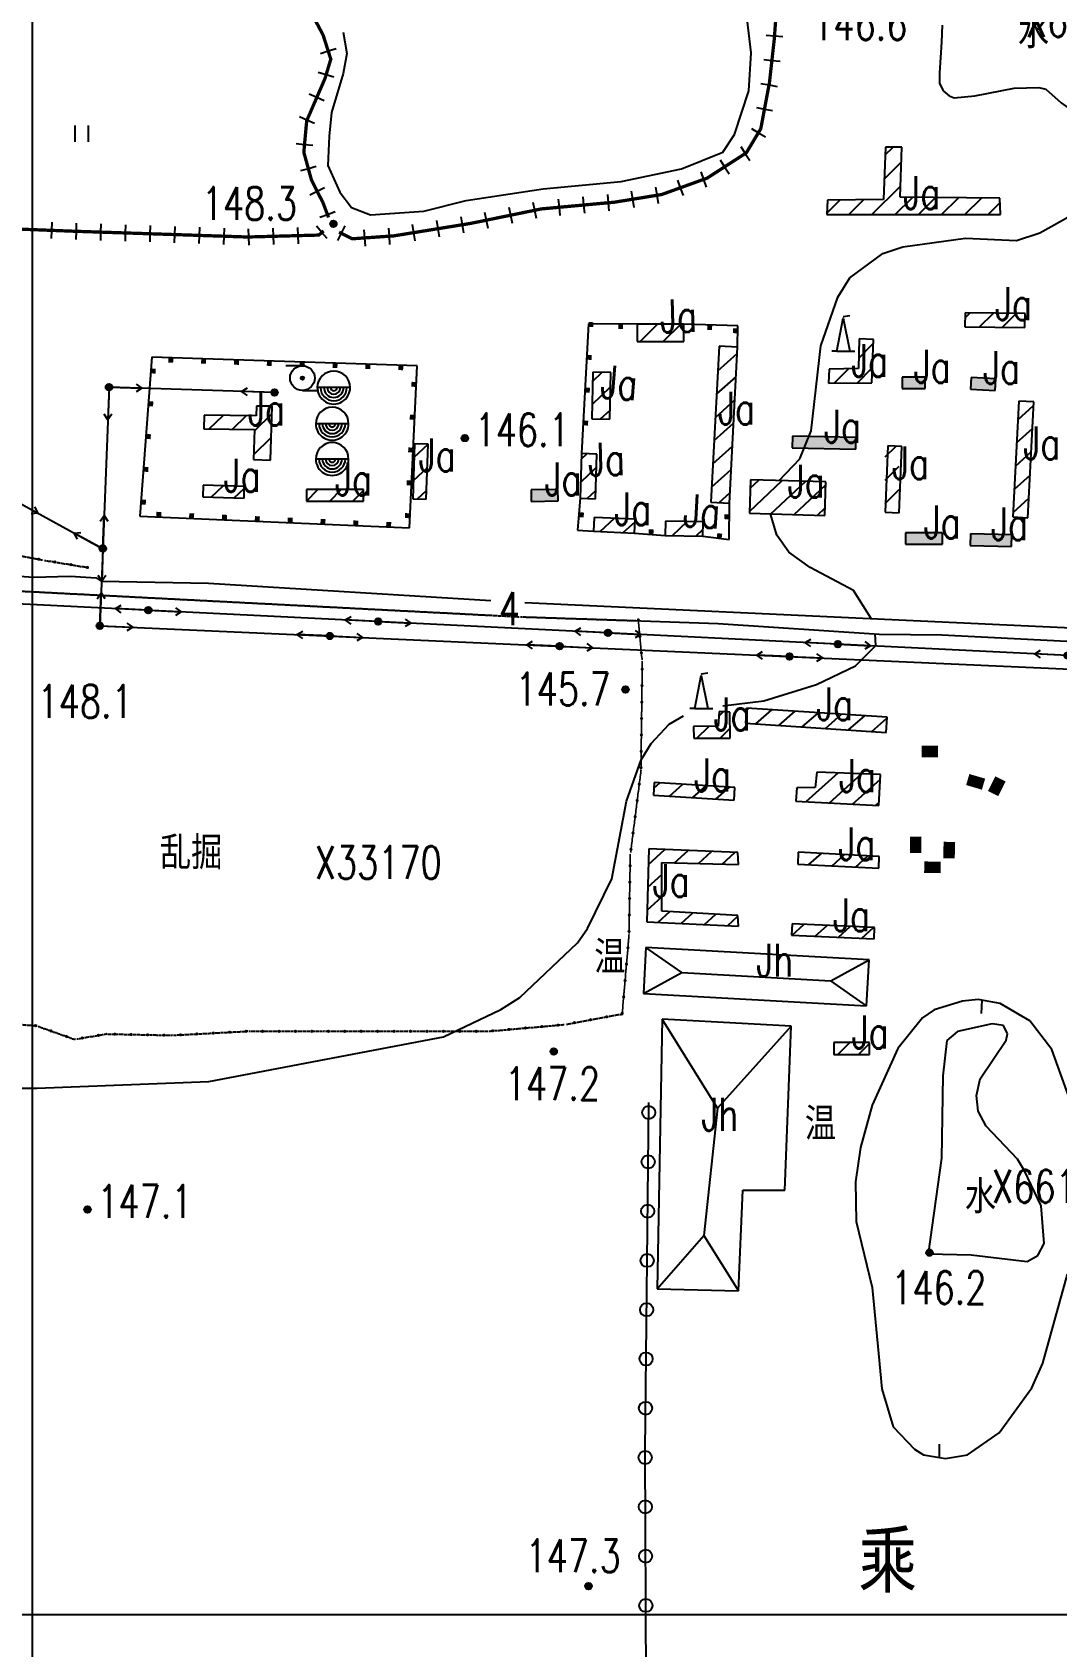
# Model space of a CAD drawing. Extents: x 408766 to 414302, y 5156573 to 5161925.
# Drawn here: x 412000 to 412623, y 5157980 to 5158963 of the extents above; entities that cross this region are included whole.
import ezdxf

# ---------------------------------------------------------------- set-up
doc = ezdxf.new("R2010")
doc.units = 0
doc.header["$LTSCALE"] = 1000
for name, pattern in [('0001', [0.5, 0.5, 0]), ('4222', [0.5, 0.5, 0]), ('5130', [1, 1, 0]), ('5400', [1, 1, 0]), ('5500', [1, 1, 0]), ('6121', [1, 1, 0]), ('6331', [1, 1, 0]), ('8111', [1, 1, 0]), ('8130', [1, 1, 0]), ('9100', [0.001, 0, -0.001]), ('9315', [1, 1, 0]), ('9995', [0.001, 0, -0.001])]:
    doc.linetypes.add(name, pattern=pattern)
doc.layers.get('0').update_dxf_attribs({"linetype": 'CONTINUOUS'})
for name, color, linetype in [('0001', 1, 'CONTINUOUS'), ('0001ADD', 1, 'CONTINUOUS'), ('0001BAK', 1, 'CONTINUOUS'), ('0002', 2, 'CONTINUOUS'), ('0002ADD', 2, 'CONTINUOUS'), ('0003', 3, 'CONTINUOUS'), ('0005', 5, 'CONTINUOUS'), ('0005ADD', 5, 'CONTINUOUS'), ('0005BAK', 5, 'CONTINUOUS'), ('0006', 6, 'CONTINUOUS'), ('0007', 7, 'CONTINUOUS'), ('0009', 9, 'CONTINUOUS'), ('0010', 10, 'CONTINUOUS'), ('0010ADD', 10, 'CONTINUOUS'), ('0011ADD', 11, 'CONTINUOUS'), ('0011BAK', 11, 'CONTINUOUS'), ('0012', 12, 'CONTINUOUS'), ('0013', 13, 'CONTINUOUS'), ('0014', 151, 'CONTINUOUS'), ('0015', 15, 'CONTINUOUS'), ('0017', 85, 'CONTINUOUS')]:
    doc.layers.add(name, color=color, linetype=linetype)
doc.styles.add('CADSLDXJ', font='romanc', dxfattribs={"bigfont": 'cadsldxj'})
doc.styles.add('SIMPLEX', font='simplex.shx', dxfattribs={"width": 0.75, "height": 20})
doc.styles.add('XDX', font='simplex.shx', dxfattribs={"height": 20, "bigfont": 'xdx.shx'})
doc.styles.add('XST', font='romanc.shx', dxfattribs={"width": 0.75, "height": 20, "bigfont": 'xst.shx'})
pattern_1 = [(45, (0, 0), (-7.071067811865475, 7.071067811865476), [])]

# ---------------------------------------------------------------- blocks, each defined once
blk = doc.blocks.new('8140')
for radius in [0.0002, 0.0001408438795997714, 8.315594389635764e-05, 3.012139848380626e-05]:
    blk.add_circle((0, 0), radius)
at = {"flags": 1}
blk.add_attdef('8140', (0, 0), '', height=1e-07, dxfattribs=at)
blk = doc.blocks.new('9315')
blk.add_circle((0, 0), 0.0004)
at = {"flags": 1}
blk.add_attdef('9315', (0, 0), '', height=1e-08, dxfattribs=at)
blk = doc.blocks.new('5130')
blk.add_hatch(color=256).paths.add_polyline_path([(0.0002, 0, 1), (-0.0002, 0, 1)])
for points in [[(0, 0), (0.002, 0)], [(0.00163791951807736, 0.0002329556220974421), (0.002, 0), (0.001658335508446954, -0.0002290562335962028)]]:
    blk.add_lwpolyline(points)
blk.add_circle((0, 0), 0.0002)
at = {"flags": 1}
blk.add_attdef('5130', (0, 0), '', height=1e-06, dxfattribs=at)
blk = doc.blocks.new('5131')
for points in [[(-0.00163791951807736, -0.0002329556220974419), (-0.002, 2.449212707644754e-19), (-0.001658335508446954, 0.000229056233596203)], [(0, 0), (-0.002, 2.449212707644754e-19)]]:
    blk.add_lwpolyline(points)
at = {"flags": 1}
blk.add_attdef('5131', (0, 0), '', height=1e-10, dxfattribs=at)
blk = doc.blocks.new('2111')
h = blk.add_hatch(color=256)
h.paths.add_polyline_path([(0.0005, 0.0003499999999999999), (-0.0005, 0.00035), (-0.0005, -0.00035), (0.0005, -0.00035)])
h.paths.add_polyline_path([(-1.071428571428571e-09, -2.5e-09), (3.392857142857143e-08, -2.5e-09), (3.392857142857143e-08, 1.25e-08), (-1.071428571428571e-09, 1.25e-08)], flags=24)
blk.add_line((0.0005, -0.00035), (0.0005, -0.00035))
at = {"style": 'CADSLDXJ', "flags": 1}
blk.add_attdef('2111', (0, 0), '', height=1e-08, dxfattribs=at)
blk = doc.blocks.new('3282')
for points in [[(-0.0004, 0), (0, 0.002), (0.0004, 0)], [(0, 0.0021), (0.0004019028391060703, 0.002171328511261677)], [(-0.0004, 0), (-0.0007, 0)], [(-0.0004, 0), (0.0004, 0)], [(0.0004, 0), (0.0007, 0)]]:
    blk.add_lwpolyline(points)
at = {"flags": 1}
blk.add_attdef('3282', (0, 0), '', height=1e-06, dxfattribs=at)
blk = doc.blocks.new('3244')
blk.add_lwpolyline([(0.001, -1.224606353822377e-19), (-0.001, 1.224606353822377e-19)])
for radius, start, end in [(0.001, 9.151672939466948e-05, 179.9998163741555), (0.001, 179.9998770684631, 6.950689016349543e-05), (0.0008, 180, 0), (0.0006, 180, 0), (0.0004, 180, 0), (0.0002, 180, 0)]:
    blk.add_arc((0, 0), radius, start, end)
at = {"flags": 1}
blk.add_attdef('3244', (0, 0), '', height=1e-08, dxfattribs=at)
blk = doc.blocks.new('3330')
for points in [[(0, 0.00075), (-0.001, 0.00075)], [(-9.991881372047299e-05, -4.028729910706094e-06), (8.16099401761282e-06, 9.966643455368757e-05)], [(-9.387097002290951e-05, -3.447087157235836e-05), (3.832672292197259e-05, 9.236374997834562e-05)], [(-9.153980585553803e-05, 4.025498657222987e-05), (-3.643158644924538e-05, 9.312754430774583e-05)], [(-8.111789385855213e-05, -5.847980246164199e-05), (6.178721935953846e-05, 7.862785463063504e-05)], [(-6.317937357101913e-05, -7.751365528197991e-05), (8.00622716739287e-05, 5.991688121397873e-05)], [(-4.00946987549627e-05, -9.161012570534326e-05), (9.31911694597955e-05, 3.626852540034785e-05)], [(-1.048736808383443e-05, -9.944855509595991e-05), (9.979741139059046e-05, 6.3621285539703e-06)], [(0, -0.00075), (0.001, -0.00075)], [(3.230282452431774e-05, -9.463893241024614e-05), (9.322079138436153e-05, -3.61923203687377e-05)]]:
    blk.add_lwpolyline(points)
for radius in [0.00075, 0.0001]:
    blk.add_circle((0, 0), radius)
at = {"flags": 1}
blk.add_attdef('3330', (0, 0), '', height=1e-10, dxfattribs=at)
blk = doc.blocks.new('9100')
blk.add_hatch(color=256).paths.add_polyline_path([(0.0001, 0, 1), (-0.0001, 0, 1)])
blk = doc.blocks.new('9420')
for points in [[(-0.0004, -0.0005), (-0.0004, 0.0005)], [(0.0004, -0.0005), (0.0004, 0.0005)]]:
    blk.add_lwpolyline(points)

msp = doc.modelspace()

# ---------------------------------------------------------------- hatches: boundary and pattern name
at = {"layer": '0001ADD', "linetype": '0001'}
h = msp.add_hatch(dxfattribs=at)
h.set_pattern_fill('U', color=256, scale=10, angle=45, style=0, pattern_type=0)
h.set_pattern_definition(pattern_1)
h.paths.add_polyline_path([(412483.2555895792, 5158851.90849233), (412589.0821094597, 5158851.90849233), (412588.5100738746, 5158861.907144133), (412527.8743440947, 5158862.478485981), (412529.0184152647, 5158893.045795347), (412519.0077925269, 5158893.045795347), (412517.8637213568, 5158861.050107151), (412483.8276251642, 5158860.764436228)])
h = msp.add_hatch(dxfattribs=at)
h.set_pattern_fill('U', color=256, scale=10, angle=44.35339752411035, style=0, pattern_type=0)
h.set_pattern_definition([(44.35339752411035, (0, 0), (-6.990819808954014, 7.150415260580057), [])])
h.paths.add_polyline_path([(412567.3925218835, 5158783.565424991), (412603.9003861618, 5158783.153399853), (412603.9980864918, 5158791.805376139), (412567.4902222136, 5158792.217401277)])
h = msp.add_hatch(dxfattribs=at)
h.set_pattern_fill('U', color=256, scale=9.999999999999998, angle=45.09914739652744, style=0, pattern_type=0)
h.set_pattern_definition([(45.09914739652743, (162106.7317159486, -10401.02959971308), (-7.083293337563322, 7.058821112199336), [])])
h.paths.add_polyline_path([(412367.9468784304, 5158774.601760415), (412396.3286933589, 5158774.650870705), (412396.3103074728, 5158785.315434124), (412367.9284925443, 5158785.266323833)])
h = msp.add_hatch(dxfattribs=at)
h.set_pattern_fill('U', color=256, scale=9.999999999999998, angle=41.96547932983361, style=0, pattern_type=0)
h.set_pattern_definition([(41.96547932983362, (-400343.9394169244, 47761.82523205771), (-6.686827406593403, 7.435478413285277), [])])
h.paths.add_polyline_path([(412412.8310790366, 5158676.9657326), (412424.0542219463, 5158676.370771875), (412429.084693275, 5158771.252568465), (412417.8615503652, 5158771.84752919)])
h = msp.add_hatch(dxfattribs=at)
h.set_pattern_fill('U', color=256, scale=10, angle=45.32332140028873, style=0, pattern_type=0)
h.set_pattern_definition([(45.32332140028873, (0, 0), (-7.110857214017458, 7.031053241290089), [])])
h.paths.add_polyline_path([(412484.4067768804, 5158749.320394521), (412510.6418618395, 5158749.468441277), (412511.6794022038, 5158775.820207025), (412502.9343738841, 5158776.264347292), (412502.6379458464, 5158758.351065065), (412484.8514400531, 5158757.758890145)])
h = msp.add_hatch(dxfattribs=at)
h.set_pattern_fill('U', color=256, scale=10, angle=43.56625234880811, style=0, pattern_type=0)
h.set_pattern_definition([(43.5662523488081, (-521629.8665208714, 68523.75999456395), (-6.891928813850358, 7.245779269672739), [])])
h.paths.add_polyline_path([(412340.3066121262, 5158727.702740253), (412351.2899706412, 5158727.427839497), (412351.9994453997, 5158755.766958233), (412341.0160868846, 5158756.041858987)])
for points in [[(412529.171422642, 5158746.03748494), (412543.239781597, 5158746.03748494), (412543.2398258846, 5158753.03748494), (412529.1714669295, 5158753.03748494)], [(412570.8354201483, 5158745.767260268), (412585.7154192578, 5158744.956598358), (412586.0962585781, 5158751.946230781), (412571.2162594686, 5158752.756892691)], [(412462.2334613167, 5158709.994721379), (412500.9214590012, 5158709.184059469), (412501.0681479326, 5158716.182522326), (412462.3801502482, 5158716.993184236)], [(412303.4722591963, 5158677.378883118), (412319.874519115, 5158677.643127815), (412319.7618061977, 5158684.642220313), (412303.359546279, 5158684.377975616)], [(412531.1161958182, 5158651.308636205), (412553.6273058911, 5158651.308636205), (412553.6273501787, 5158658.308636205), (412531.1162401058, 5158658.308636205)], [(412570.5587567952, 5158650.539943069), (412595.7635019856, 5158649.963432295), (412595.9236161269, 5158656.961600875), (412570.7188709365, 5158657.538111649)]]:
    msp.add_hatch(color=256, dxfattribs=at).paths.add_polyline_path(points)
h = msp.add_hatch(dxfattribs=at)
h.set_pattern_fill('U', color=256, scale=10, angle=44.101218769319, style=0, pattern_type=0)
h.set_pattern_definition([(44.101218769319, (0, 0), (-6.959280720852991, 7.181114944656148), [])])
h.paths.add_polyline_path([(412104.313815374, 5158721.63693428), (412135.0674324358, 5158721.154468907), (412134.5844012801, 5158702.82084526), (412144.8892770957, 5158702.499197643), (412145.8553605232, 5158735.306734059), (412136.3555577498, 5158735.306734059), (412136.1945473646, 5158729.517173793), (412104.4748257593, 5158729.838821411)])
h = msp.add_hatch(dxfattribs=at)
h.set_pattern_fill('U', color=256, scale=10, angle=42.14097413053037, style=0, pattern_type=0)
h.set_pattern_definition([(42.14097413053037, (0, 0), (-6.709570592497701, 7.414962067623142), [])])
h.paths.add_polyline_path([(412596.5843276504, 5158667.92024487), (412605.723657206, 5158667.46381781), (412609.2436375434, 5158737.937674415), (412600.1043079878, 5158738.394101475)])
h = msp.add_hatch(dxfattribs=at)
h.set_pattern_fill('U', color=256, scale=10, angle=42.97424965932787, style=0, pattern_type=0)
h.set_pattern_definition([(42.97424965932787, (-320605.9004399189, 35706.12436831743), (-6.816696001982611, 7.316601370619715), [])])
h.paths.add_polyline_path([(412231.3867836379, 5158678.973017832), (412239.6463931341, 5158678.680869222), (412240.8295662204, 5158712.125484133), (412232.5699567242, 5158712.417632744)])
h = msp.add_hatch(dxfattribs=at)
h.set_pattern_fill('U', color=256, scale=9.999999999999998, angle=43.31213816738708, style=0, pattern_type=0)
h.set_pattern_definition([(43.31213816738707, (-151767.8060308089, 14383.43766012955), (-6.859725169125101, 7.276274500324435), [])])
h.paths.add_polyline_path([(412333.2961580038, 5158679.285082089), (412342.5613510858, 5158679.012062134), (412343.3631187479, 5158706.214968332), (412334.0979256658, 5158706.487988286)])
h = msp.add_hatch(dxfattribs=at)
h.set_pattern_fill('U', color=256, scale=10, angle=45, style=0, pattern_type=0)
h.set_pattern_definition(pattern_1)
h.paths.add_polyline_path([(412518.8491049144, 5158670.643203608), (412527.3151893405, 5158670.643203608), (412527.3154450555, 5158711.060987375), (412518.8493606295, 5158711.060987375)])
h = msp.add_hatch(dxfattribs=at)
h.set_pattern_fill('U', color=256, scale=10, angle=43.4675083898289, style=0, pattern_type=0)
h.set_pattern_definition([(43.4675083898289, (0, 0), (-6.879431156896368, 7.257646103078015), [])])
h.paths.add_polyline_path([(412103.7291945838, 5158680.055309417), (412128.7377710556, 5158679.386242184), (412128.9286816527, 5158686.520461913), (412103.9201051809, 5158687.189529146)])
h = msp.add_hatch(dxfattribs=at)
h.set_pattern_fill('U', color=256, scale=10, angle=45, style=0, pattern_type=0)
h.set_pattern_definition(pattern_1)
h.paths.add_polyline_path([(412166.6972416187, 5158677.602042722), (412201.5306401228, 5158677.602042722), (412201.5306838875, 5158684.519395138), (412166.6972853834, 5158684.519395138)])
h = msp.add_hatch(dxfattribs=at)
h.set_pattern_fill('U', color=256, scale=10, angle=43.23972141496382, style=0, pattern_type=0)
h.set_pattern_definition([(43.23972141496382, (0, 0), (-6.850523130812033, 7.284938766675345), [])])
h.paths.add_polyline_path([(412436.3048767828, 5158670.173424498), (412482.1627883391, 5158668.764099274), (412482.7906872426, 5158689.19103817), (412436.9327756863, 5158690.600363394)])
h = msp.add_hatch(dxfattribs=at)
h.set_pattern_fill('U', color=256, scale=10, angle=42.429736909947, style=0, pattern_type=0)
h.set_pattern_definition([(42.429736909947, (0, 0), (-6.746855602307603, 7.381052735322416), [])])
h.paths.add_polyline_path([(412341.3469485533, 5158659.242090235), (412366.3457271472, 5158658.119900666), (412366.7234241462, 5158666.532588381), (412341.7246455523, 5158667.654777951)])
h = msp.add_hatch(dxfattribs=at)
h.set_pattern_fill('U', color=256, scale=10, angle=43.60448886544969, style=0, pattern_type=0)
h.set_pattern_definition([(43.60448886544969, (0, 0), (-6.896762772125373, 7.241178306396379), [])])
h.paths.add_polyline_path([(412384.8841356023, 5158656.717148573), (412407.9167081622, 5158656.156047736), (412408.1290117541, 5158664.868612743), (412385.0964391942, 5158665.42971358)])
h = msp.add_hatch(dxfattribs=at)
h.set_pattern_fill('U', color=256, scale=10, angle=45, style=0, pattern_type=0)
h.set_pattern_definition(pattern_1)
h.paths.add_polyline_path([(412402.4696159703, 5158533.291500106), (412424.5837008284, 5158533.291500106), (412424.323529162, 5158549.142635073), (412417.8193853145, 5158549.402485576), (412417.2990630979, 5158540.56742317), (412402.20946542, 5158540.307572667)])
h = msp.add_hatch(dxfattribs=at)
h.set_pattern_fill('U', color=256, scale=10, angle=41.2854428327107, style=0, pattern_type=0)
h.set_pattern_definition([(41.2854428327107, (0, 0), (-6.598107726075851, 7.514317962070687), [])])
h.paths.add_polyline_path([(412433.8196788473, 5158542.325439057), (412519.3800485375, 5158536.7706594), (412519.9810587214, 5158546.027124073), (412434.4206890312, 5158551.581903731)])
h = msp.add_hatch(dxfattribs=at)
h.set_pattern_fill('U', color=256, scale=10, angle=41.3298864670688, style=0, pattern_type=0)
h.set_pattern_definition([(41.3298864670688, (0, 0), (-6.603934504879864, 7.509197630589912), [])])
h.paths.add_polyline_path([(412377.7951809196, 5158498.646682867), (412426.9756922274, 5158495.492076441), (412427.4669971268, 5158503.150791996), (412378.286485819, 5158506.305398422)])
h = msp.add_hatch(dxfattribs=at)
h.set_pattern_fill('U', color=256, scale=10, angle=42.05275302569439, style=0, pattern_type=0)
h.set_pattern_definition([(42.05275302569439, (0, 0), (-6.698145464829214, 7.425284326676511), [])])
h.paths.add_polyline_path([(412464.5435855336, 5158494.952014464), (412515.0157063146, 5158492.353473105), (412516.0563718642, 5158511.062999935), (412477.2917015621, 5158512.622127171), (412476.2510360125, 5158503.267363756), (412465.0639288665, 5158503.007513252)])
h = msp.add_hatch(dxfattribs=at)
h.set_pattern_fill('U', color=256, scale=10, angle=42.32777722523984, style=0, pattern_type=0)
h.set_pattern_definition([(42.32777722523984, (0, 0), (-6.733710105461044, 7.393047288879723), [])])
h.paths.add_polyline_path([(412373.8258789966, 5158421.537988625), (412429.5013064091, 5158418.939447267), (412429.2411347427, 5158425.435806715), (412382.9316761598, 5158428.034348072), (412382.9316761598, 5158457.657777658), (412429.5013064091, 5158456.358500926), (412429.2411347427, 5158463.634423991), (412375.1266950965, 5158465.973114844)])
h = msp.add_hatch(dxfattribs=at)
h.set_pattern_fill('U', color=256, scale=10, angle=42.06783755694753, style=0, pattern_type=0)
h.set_pattern_definition([(42.06783755694753, (0, 0), (-6.700100122444836, 7.423520616878132), [])])
h.paths.add_polyline_path([(412465.6173822694, 5158456.642017121), (412514.8881227411, 5158454.118334401), (412515.2574746484, 5158461.328427948), (412465.9867341766, 5158463.852110668)])
h = msp.add_hatch(dxfattribs=at)
h.set_pattern_fill('U', color=256, scale=10, angle=42.48920097554454, style=0, pattern_type=0)
h.set_pattern_definition([(42.48920097554454, (0, 0), (-6.75451234665924, 7.374046579648645), [])])
h.paths.add_polyline_path([(412461.9134465773, 5158413.438753702), (412512.0504123636, 5158411.240253321), (412512.3502829591, 5158418.077836258), (412462.2133171728, 5158420.276336639)])

# ---------------------------------------------------------------- linework, layer by layer
at = {"layer": '0001', "linetype": '6121'}
for points in [[(412189.0829915651, 5158962.951019186), (412191.2410163978, 5158950.018657465), (412189.0829915651, 5158937.804741189), (412181.8897086985, 5158914.095411369), (412180.4510920978, 5158899.726101473), (412179.7317837975, 5158881.764507068), (412186.9770311426, 5158865.518336505), (412194.1703140093, 5158856.17831658), (412205.6795466096, 5158851.86752934), (412238.0491196461, 5158854.02292296), (412263.944818048, 5158860.48910382), (412310.7008568862, 5158867.673730125), (412358.1763039564, 5158871.984517365), (412394.8618267265, 5158879.8876464), (412420.0381168964, 5158889.946169056), (412427.2313997631, 5158900.723137156), (412435.8632992304, 5158927.306306041), (412437.301915831, 5158950.297190417), (412433.9160303307, 5158979.491820554)], [(412553.0311064906, 5158956.893299852), (412551.9896184236, 5158938.169263027), (412551.9896184236, 5158931.927936514), (412554.0725945576, 5158927.246955951), (412557.7177028602, 5158924.126264051), (412560.8420671294, 5158923.086033417), (412573.3397240697, 5158924.126264051), (412597.2935498831, 5158928.807244613), (412612.394827059, 5158929.32735993), (412616.5606793952, 5158928.287129296), (412625.9338721345, 5158919.965341517), (412633.744932705, 5158914.244130321), (412636.8692969742, 5158914.244130321), (412643.6388694778, 5158915.80447627), (412648.3254658474, 5158919.965341517), (412649.8876979479, 5158931.927936514), (412651.4498301166, 5158950.65197334), (412648.8462098809, 5158977.697797946)], [(412553.5518505241, 5158967.295548899), (412553.0311064906, 5158956.893299852)], [(412545.089881, 5158219.510528), (412571.065744, 5158218.792713), (412605.187559, 5158214.677019), (412611.631492, 5158218.306274), (412615.64956, 5158225.809878), (412613.765486, 5158248.705875), (412603.59092, 5158269.927411), (412599.354636, 5158277.024629), (412580.27399, 5158297.223409), (412575.45828, 5158306.240377), (412574.462005, 5158315.786305), (412576.651612, 5158325.878695), (412592.543398, 5158349.552381), (412593.285315, 5158353.339202), (412590.895508, 5158358.481759), (412583.944316, 5158359.308589), (412562.892118, 5158354.814416001), (412556.393941, 5158349.283101), (412553.879358, 5158327.777562), (412553.08655, 5158277.669149), (412545.089881, 5158219.510528)]]:
    msp.add_lwpolyline(points, dxfattribs=at)
at = {"layer": '0001', "linetype": '0001'}
for points in [[(412483.2555895792, 5158851.90849233), (412589.0821094597, 5158851.90849233), (412588.5100738746, 5158861.907144133), (412527.8743440947, 5158862.478485981), (412529.0184152647, 5158893.045795347), (412519.0077925269, 5158893.045795347), (412517.8637213568, 5158861.050107151), (412483.8276251642, 5158860.764436228)], [(412567.3925218835, 5158783.565424991), (412603.9003861618, 5158783.153399853), (412603.9980864918, 5158791.805376139), (412567.4902222136, 5158792.217401277)], [(412367.9468784304, 5158774.601760415), (412396.3286933589, 5158774.650870705), (412396.3103074728, 5158785.315434124), (412367.9284925443, 5158785.266323833)], [(412412.8310790366, 5158676.9657326), (412424.0542219463, 5158676.370771875), (412429.084693275, 5158771.252568465), (412417.8615503652, 5158771.84752919)], [(412484.4067768804, 5158749.320394521), (412510.6418618395, 5158749.468441277), (412511.6794022038, 5158775.820207025), (412502.9343738841, 5158776.264347292), (412502.6379458464, 5158758.351065065), (412484.8514400531, 5158757.758890145)], [(412340.3066121262, 5158727.702740253), (412351.2899706412, 5158727.427839497), (412351.9994453997, 5158755.766958233), (412341.0160868846, 5158756.041858987)], [(412529.171422642, 5158746.03748494), (412543.239781597, 5158746.03748494), (412543.2398258846, 5158753.03748494), (412529.1714669295, 5158753.03748494)], [(412570.8354201483, 5158745.767260268), (412585.7154192578, 5158744.956598358), (412586.0962585781, 5158751.946230781), (412571.2162594686, 5158752.756892691)], [(412104.313815374, 5158721.63693428), (412135.0674324358, 5158721.154468907), (412134.5844012801, 5158702.82084526), (412144.8892770957, 5158702.499197643), (412145.8553605232, 5158735.306734059), (412136.3555577498, 5158735.306734059), (412136.1945473646, 5158729.517173793), (412104.4748257593, 5158729.838821411)], [(412596.5843276504, 5158667.92024487), (412605.723657206, 5158667.46381781), (412609.2436375434, 5158737.937674415), (412600.1043079878, 5158738.394101475)], [(412231.3867836379, 5158678.973017832), (412239.6463931341, 5158678.680869222), (412240.8295662204, 5158712.125484133), (412232.5699567242, 5158712.417632744)], [(412462.2334613167, 5158709.994721379), (412500.9214590012, 5158709.184059469), (412501.0681479326, 5158716.182522326), (412462.3801502482, 5158716.993184236)], [(412333.2961580038, 5158679.285082089), (412342.5613510858, 5158679.012062134), (412343.3631187479, 5158706.214968332), (412334.0979256658, 5158706.487988286)], [(412518.8494225046, 5158670.856865084), (412527.3080077078, 5158670.500604124), (412529.0090823381, 5158710.882575221), (412520.5504971351, 5158711.238836182)], [(412103.7291945838, 5158680.055309417), (412128.7377710556, 5158679.386242184), (412128.9286816527, 5158686.520461913), (412103.9201051809, 5158687.189529146)], [(412166.6972416187, 5158677.602042722), (412201.5306401228, 5158677.602042722), (412201.5306838875, 5158684.519395138), (412166.6972853834, 5158684.519395138)], [(412303.4722591963, 5158677.378883118), (412319.874519115, 5158677.643127815), (412319.7618061977, 5158684.642220313), (412303.359546279, 5158684.377975616)], [(412436.3048767828, 5158670.173424498), (412482.1627883391, 5158668.764099274), (412482.7906872426, 5158689.19103817), (412436.9327756863, 5158690.600363394)], [(412341.3469485533, 5158659.242090235), (412366.3457271472, 5158658.119900666), (412366.7234241462, 5158666.532588381), (412341.7246455523, 5158667.654777951)], [(412384.8841356023, 5158656.717148573), (412407.9167081622, 5158656.156047736), (412408.1290117541, 5158664.868612743), (412385.0964391942, 5158665.42971358)], [(412531.1161958182, 5158651.308636205), (412553.6273058911, 5158651.308636205), (412553.6273501787, 5158658.308636205), (412531.1162401058, 5158658.308636205)], [(412570.5587567952, 5158650.539943069), (412595.7635019856, 5158649.963432295), (412595.9236161269, 5158656.961600875), (412570.7188709365, 5158657.538111649)], [(412402.4696159703, 5158533.291500106), (412424.5837008284, 5158533.291500106), (412424.323529162, 5158549.142635073), (412417.8193853145, 5158549.402485576), (412417.2990630979, 5158540.56742317), (412402.20946542, 5158540.307572667)], [(412433.8196788473, 5158542.325439057), (412519.3800485375, 5158536.7706594), (412519.9810587214, 5158546.027124073), (412434.4206890312, 5158551.581903731)], [(412377.7951809196, 5158498.646682867), (412426.9756922274, 5158495.492076441), (412427.4669971268, 5158503.150791996), (412378.286485819, 5158506.305398422)], [(412464.5435855336, 5158494.952014464), (412515.0157063146, 5158492.353473105), (412516.0563718642, 5158511.062999935), (412477.2917015621, 5158512.622127171), (412476.2510360125, 5158503.267363756), (412465.0639288665, 5158503.007513252)], [(412373.8258789966, 5158421.537988625), (412429.5013064091, 5158418.939447267), (412429.2411347427, 5158425.435806715), (412382.9316761598, 5158428.034348072), (412382.9316761598, 5158457.657777658), (412429.5013064091, 5158456.358500926), (412429.2411347427, 5158463.634423991), (412375.1266950965, 5158465.973114844)], [(412465.6173822694, 5158456.642017121), (412514.8881227411, 5158454.118334401), (412515.2574746484, 5158461.328427948), (412465.9867341766, 5158463.852110668)], [(412461.9134465773, 5158413.438753702), (412512.0504123636, 5158411.240253321), (412512.3502829591, 5158418.077836258), (412462.2133171728, 5158420.276336639)], [(412371.7436399046, 5158377.904505932), (412507.5209209967, 5158370.42229793), (412509.0649486074, 5158398.438056282), (412373.2876675153, 5158405.920264283)], [(412487.5208761016, 5158340.706699253), (412509.3691724063, 5158340.706699253), (412509.3692188743, 5158348.051343491), (412487.5209225696, 5158348.051343491)]]:
    msp.add_lwpolyline(points, close=True, dxfattribs=at)
msp.add_lwpolyline([(412383.1402822707, 5158362.178708341), (412380.0776852567, 5158198.218911204), (412429.6920060536, 5158196.99532837), (412432.142087888, 5158258.174361126), (412457.8680210558, 5158258.174361126), (412461.5431543654, 5158357.896174475), (412383.1402822707, 5158362.178708341)], dxfattribs=at)
at = {"layer": '0001ADD', "linetype": '0001'}
for p, q in [((412490.044882464, 5158340.706699253), (412497.3895267018, 5158348.051343491)), ((412502.6103990534, 5158340.706699253), (412509.369215168, 5158347.465515372))]:
    msp.add_line(p, q, dxfattribs=at)
for points in [[(412371.7436399046, 5158377.904505932), (412395.0269440967, 5158390.671987916), (412373.2876675153, 5158405.920264283)], [(412507.5209209967, 5158370.42229793), (412485.781651051, 5158385.67069471), (412509.0649486074, 5158398.438056282)], [(412395.0269440967, 5158390.671987916), (412485.781651051, 5158385.67069471)], [(412461.5431543654, 5158357.896174475), (412416.7480953224, 5158307.990663055), (412383.1402822707, 5158362.178708341)], [(412416.7480953224, 5158307.990663055), (412408.4203663955, 5158230.503949708)], [(412380.0776852567, 5158198.218911204), (412408.4203663955, 5158230.503949708), (412429.6920060536, 5158196.99532837)]]:
    msp.add_lwpolyline(points, dxfattribs=at)
at = {"layer": '0001BAK', "linetype": '9995'}
msp.add_lwpolyline([(412368.6255798046, 5158605.61368426), (412371.0580249116, 5158579.700931063), (412370.2472098758, 5158513.299451963), (412363.7613738229, 5158462.283547496), (412362.9505587873, 5158412.887631386), (412358.8150599895, 5158365.379609694), (412323.14193535, 5158358.901617519), (412276.9295837115, 5158354.852823379), (412228.2854711984, 5158354.852823379), (412177.2082293461, 5158354.852823379), (412130.1857469041, 5158354.852823379), (412084.7835260691, 5158352.423233095), (412045.0576947158, 5158353.233227273), (412025.5995023248, 5158349.994035061), (412002.4293508044, 5158358.252837678), (411981.3502125742, 5158359.872433784)], dxfattribs=at)
at = {"layer": '0002', "linetype": '5130'}
for points in [[(411585.3797510269, 5158800.774413816), (411863.1245448766, 5158747.436544944), (412042.8482861567, 5158648.456944447)], [(412147.2798325989, 5158743.712194557), (412046.6042302659, 5158746.955919563), (412041.0652829691, 5158601.69799876), (412655.7850695289, 5158574.257453831), (412653.3483330798, 5158486.309800208), (412629.5530886389, 5157831.551401397), (412621.2464942377, 5157631.527148155), (412603.4609809019, 5157152.853527388), (413004.4393015868, 5157136.27783489)], [(413192.7941280474, 5158559.344787613), (412629.8488620771, 5158583.628922439), (411841.7289147526, 5158622.373230617), (411642.1874879327, 5158633.007587687), (411205.3401710621, 5158652.070465687)]]:
    msp.add_lwpolyline(points, dxfattribs=at)
at = {"layer": '0003', "linetype": '4222'}
for points in [[(411745.1916182497, 5158683.339046065), (411759.558103146, 5158673.608387936), (411767.1365, 5158667.496937), (411783.231898, 5158653.723119), (411820.905223, 5158640.620785), (411931.747059, 5158636.280191001), (412000.718044, 5158631.195944), (412022.929632, 5158631.849753), (412038.751304, 5158630.776735), (412041.865192, 5158628.786582), (412107.142704, 5158627.612492), (412278.8501186614, 5158617.116693363)], [(411746.3855338193, 5158669.592351943), (411782.346356, 5158644.862488), (411816.851707, 5158631.847993), (412278.8501186615, 5158608.065930183)], [(412299.5644043756, 5158615.887103172), (412766.273428, 5158594.120335), (412808.126265, 5158594.229859), (412813.774319, 5158592.16978), (412909.409665, 5158588.251151), (412927.747495, 5158586.474066), (412972.695925, 5158583.95976), (413340.682515, 5158569.323626)], [(412299.5644043757, 5158607.039247457), (412417.149389, 5158603.158317), (412515.246932, 5158596.633107), (412553.280138, 5158596.213984), (412914.189044, 5158577.966414), (413334.708544, 5158559.972070999), (413344.773444, 5158557.155379)]]:
    msp.add_lwpolyline(points, dxfattribs=at)
at = {"layer": '0005', "linetype": '6331', "const_width": 2}
for points in [[(412177.1542934675, 5158842.021829408), (412174.2420510157, 5158839.470918507), (412130.8069603879, 5158838.298407567), (412025.1540994463, 5158841.815964597), (411919.5012173885, 5158845.919764993), (411889.5662299155, 5158847.678543508), (411886.6314276362, 5158853.541134524), (411881.3487877565, 5158879.922788044), (411871.9574162393, 5158929.754781416), (411861.7522507238, 5158973.572674925), (411854.1217732439, 5159008.161953445), (411840.621670089, 5159049.200066346), (411827.1215880503, 5159089.065668307), (411816.556308291, 5159113.68854331), (411806.4721170047, 5159140.567503194), (411805.8851523256, 5159153.465208272), (411808.819954605, 5159163.431599682), (411814.6895591637, 5159169.880446169), (411829.3635705606, 5159175.743037185), (411853.0648942788, 5159176.176867586)], [(412186.5936332819, 5158841.17827074), (412194.5332871518, 5158837.213187318), (412219.772578308, 5158838.971965834), (412266.7294147781, 5158846.593335365), (412309.5775196107, 5158855.387215836), (412354.1865184805, 5158859.491028337), (412382.9475765952, 5158864.181096307), (412410.5347264679, 5158874.147499824), (412434.3477084464, 5158889.515370474), (412443.1521152845, 5158904.171841961), (412448.4347551642, 5158932.312261891), (412451.3695574435, 5158958.69391541), (412453.7173950438, 5158990.938147839)], [(412171.5813359232, 5158971.168361711), (412176.8639758029, 5158961.2019703), (412181.5596510035, 5158946.545498813), (412178.0379051611, 5158934.82031678), (412166.8856396065, 5158909.024930837), (412165.1266460197, 5158889.889179454), (412169.8223423364, 5158872.887673981), (412176.9244734755, 5158858.904772867)], [(412176.9244734755, 5158858.904772867), (412180.1487545043, 5158850.209616955)]]:
    msp.add_lwpolyline(points, dxfattribs=at)
at = {"layer": '0005ADD', "linetype": '6331'}
for points in [[(412446.5278026944, 5158961.048985184), (412451.5145981068, 5158960.685844008), (412456.5013934999, 5158960.322702564)], [(412184.7813719527, 5158952.87738252), (412180.0197703659, 5158951.351882494), (412175.2581686973, 5158949.826382724)], [(412183.4852124699, 5158935.574885041), (412178.6965615206, 5158937.013225087), (412173.9079106484, 5158938.451565389)], [(412444.9625988514, 5158946.323676468), (412449.9319414712, 5158945.770834784), (412454.9012840613, 5158945.217992834)], [(412443.2515216474, 5158931.801431273), (412448.1656770018, 5158930.878892845), (412453.0798323068, 5158929.956354152)], [(412177.5834263597, 5158921.169446382), (412172.9939919706, 5158923.153657053), (412168.4045576879, 5158925.137867969)], [(412171.6308814551, 5158907.401105554), (412167.0414470661, 5158909.385316225), (412162.4520127833, 5158911.369527142)], [(412440.4839996331, 5158917.0589477), (412445.3981549874, 5158916.136409272), (412450.3123102924, 5158915.213870579)], [(412437.4105549605, 5158904.323726077), (412441.6966449374, 5158901.7489576), (412445.9827347764, 5158899.174188893)], [(412170.5275457275, 5158894.021168706), (412165.5485397554, 5158894.478879892), (412160.5695338079, 5158894.936591346)], [(412431.0241779528, 5158893.321317057), (412433.7353657557, 5158889.120190934), (412436.4465533334, 5158884.919064666)], [(412172.7125431118, 5158881.204327187), (412167.8929806604, 5158879.87323073), (412163.0734181376, 5158878.542134532)], [(412418.4208510448, 5158885.18767391), (412421.1320388476, 5158880.986547787), (412423.8432264253, 5158876.785421519)], [(412392.4828387639, 5158872.942184308), (412394.1816913781, 5158868.239642464), (412395.8805437402, 5158863.537100528)], [(412406.590432051, 5158878.038831405), (412408.2892846652, 5158873.336289561), (412409.9881370274, 5158868.633747626)], [(412177.7911942869, 5158868.239516533), (412173.3332476703, 5158865.97529217), (412168.8753009323, 5158863.711068047)], [(412319.9568213042, 5158861.363174678), (412320.4148315152, 5158856.384196203), (412320.8728414593, 5158851.405217704)], [(412334.8937480333, 5158862.737299814), (412335.3517582443, 5158857.758321339), (412335.8097681885, 5158852.77934284)], [(412349.8306747624, 5158864.11142495), (412350.2886849734, 5158859.132446475), (412350.7466949176, 5158854.153467976)], [(412364.3230171991, 5158866.210031418), (412365.1277070526, 5158861.275208803), (412365.9323966416, 5158856.340386145)], [(412379.12746977, 5158868.624194643), (412379.9321596234, 5158863.689372028), (412380.7368492124, 5158858.75454937)], [(412184.2201489415, 5158853.61104129), (412179.5320710688, 5158851.872672555), (412174.8439931028, 5158850.134304071)], [(412260.6221093663, 5158850.667513803), (412261.4231249426, 5158845.732093452), (412262.2241402543, 5158840.796673057)], [(412275.1519955941, 5158853.426150052), (412276.1571817502, 5158848.528232046), (412277.1623676438, 5158843.630313987)], [(412289.8457305325, 5158856.441801485), (412290.8509166886, 5158851.543883479), (412291.8561025822, 5158846.64596542)], [(412304.5394654708, 5158859.457452917), (412305.5446516268, 5158854.559534912), (412306.5498375205, 5158849.661616853)], [(412011.555318533, 5158837.340402067), (412011.7494152772, 5158842.336633292), (412011.9435122891, 5158847.332864507)], [(412026.5720221678, 5158836.765986559), (412026.7384292654, 5158841.763216659), (412026.9048366309, 5158846.760446751)], [(412041.5637156276, 5158836.266860116), (412041.7301227253, 5158841.264090217), (412041.8965300907, 5158846.261320309)], [(412056.5554090875, 5158835.767733673), (412056.7218161851, 5158840.764963773), (412056.8882235505, 5158845.762193865)], [(412071.5471025473, 5158835.268607229), (412071.7135096449, 5158840.265837329), (412071.8799170103, 5158845.263067422)], [(412086.5387960071, 5158834.769480785), (412086.7052031048, 5158839.766710886), (412086.8716104702, 5158844.763940978)], [(412101.5304894669, 5158834.270354342), (412101.6968965646, 5158839.267584442), (412101.86330393, 5158844.264814534)], [(412116.5221829268, 5158833.771227898), (412116.6885900244, 5158838.768457999), (412116.8549973898, 5158843.765688091)], [(412131.8153411729, 5158833.323806924), (412131.6804491715, 5158838.321987008), (412131.5455574379, 5158843.320167098)], [(412146.809878863, 5158833.728577795), (412146.6749868616, 5158838.726757879), (412146.5400951281, 5158843.72493797)], [(412161.8044165532, 5158834.133348667), (412161.6695245518, 5158839.131528751), (412161.5346328182, 5158844.129708841)], [(412179.3590998029, 5158837.306184924), (412176.0646269601, 5158841.067361427), (412172.7701543188, 5158844.828538107)], [(412190.0539324538, 5158845.039023148), (412187.819974429, 5158840.565832838), (412185.5860161646, 5158836.092642649)], [(412201.6636878654, 5158842.722188221), (412202.0112341745, 5158837.73428169), (412202.3587802164, 5158832.74637514)], [(412216.6274008618, 5158843.764921821), (412216.974947171, 5158838.777015289), (412217.3224932129, 5158833.789108739)], [(412231.0096176647, 5158845.861232993), (412231.8106332409, 5158840.925812642), (412232.6116485526, 5158835.990392247)], [(412245.8158635155, 5158848.264373398), (412246.6168790917, 5158843.328953047), (412247.4178944035, 5158838.393532652)]]:
    msp.add_lwpolyline(points, dxfattribs=at)
at = {"layer": '0005BAK', "linetype": '9315'}
msp.add_lwpolyline([(412363.4078753738, 5156932.832263988), (412364.7435418385, 5157091.585654471), (412368.1981384316, 5157245.973266462), (412369.3472141212, 5157394.025978338), (412372.7796176764, 5157608.238812369), (412373.9213027253, 5157859.106994271), (412372.7759223561, 5158099.658798841), (412375.0444478243, 5158311.505317923)], dxfattribs=at)
at = {"layer": '0006', "linetype": '8130', "elevation": 147}
for points in [[(412577.726335983, 5158373.754100456), (412577.1686804629, 5158365.773560354)], [(412551.790459674, 5158095.482922218), (412551.9460546446, 5158103.481408962)]]:
    msp.add_lwpolyline(points, dxfattribs=at)
at = {"layer": '0007', "linetype": '8111', "elevation": 148}
for points in [[(412454.3663562111, 5158690.064587037), (412466.922441, 5158703.31116), (412473.745687, 5158720.255474), (412479.660853, 5158772.126444), (412490.013164, 5158801.664185), (412497.325728, 5158813.518169), (412517.400629, 5158828.190848), (412529.565457, 5158832.295275), (412567.762225, 5158837.581), (412598.790766, 5158836.085405), (412612.874523, 5158840.771048), (412638.652151, 5158855.285018), (412650.961578, 5158864.46169), (412672.087341, 5158871.489951001), (412690.588389, 5158875.418265), (412778.78628, 5158877.411882), (412797.975229, 5158883.22459), (412805.759254, 5158889.353862001), (412817.688349, 5158907.424183999), (412823.371752, 5158928.840523), (412824.275465, 5158960.5421), (412820.835262, 5158973.328327999)], [(412510.3534648324, 5158606.056145594), (412499.513774, 5158623.086341), (412473.282106, 5158637.139233001), (412460.229407, 5158646.38499), (412452.915086, 5158656.740902), (412448.9783008418, 5158669.783939335)], [(412420.093191719, 5158552.992518305), (412444.976947, 5158556.063308001), (412476.962914, 5158565.965135), (412500.748468, 5158577.363128), (412513.147605, 5158589.711021), (412512.6757659694, 5158596.804134712)], [(411899.952799, 5158320.475866999), (412002.662201, 5158320.174509), (412107.39851, 5158324.259307), (412250.200567, 5158351.405916001), (412284.918161, 5158368.214343), (412296.53882, 5158375.508016001), (412331.725613, 5158408.802441), (412337.6803, 5158417.52191), (412352.484802, 5158447.572394), (412361.440732, 5158494.918416), (412370.39889, 5158520.053785), (412376.389773, 5158530.04124), (412387.503447, 5158541.790556), (412396.2149424169, 5158546.907209325)]]:
    msp.add_lwpolyline(points, dxfattribs=at)
at = {"layer": '0007', "linetype": '8111'}
for points in [[(412630.2699, 5158316.146755001), (412620.275886, 5158343.708912999), (412606.825008, 5158361.213922), (412588.74045, 5158371.867075), (412575.489669, 5158374.137304001), (412565.950017, 5158373.13208), (412548.681155, 5158367.898725), (412541.567464, 5158363.018998001), (412526.453795, 5158344.400112), (412510.888888, 5158309.929442), (412503.813127, 5158284.107843), (412500.683179, 5158263.253653), (412501.264342, 5158239.124041), (412510.897547, 5158198.880167), (412514.828672, 5158158.793958999)], [(412514.828672, 5158158.793958999), (412516.749084, 5158137.16572), (412523.701775, 5158114.12941), (412536.627174, 5158100.446688), (412542.238837, 5158097.118935), (412555.489187, 5158094.8494), (412568.865929, 5158097.018291), (412588.269667, 5158110.442758), (412608.070784, 5158137.816329001), (412614.839746, 5158152.858645), (412629.697623, 5158207.019657)]]:
    msp.add_lwpolyline(points, dxfattribs=at)
at = {"layer": '0009', "linetype": '9995'}
msp.add_lwpolyline([(411746.3855338193, 5158669.592351943), (411782.346356, 5158644.862488), (411816.851707, 5158631.847993), (412297.419643, 5158607.110036), (412368.7059777767, 5158604.757207459)], dxfattribs=at)
at = {"layer": '0010', "linetype": '5400'}
for points in [[(412367.9284925443, 5158785.266323833), (412338.3225928255, 5158785.480784438), (412334.0979256658, 5158706.487988286)], [(412429.084693275, 5158771.252568465), (412429.1916807988, 5158784.165419878), (412396.3103074728, 5158785.315434124)], [(412234.144312503, 5158759.93032327), (412072.6151043043, 5158765.196490437), (412065.4253835156, 5158668.490557774), (412229.3511653106, 5158661.309430633), (412234.144312503, 5158759.93032327)], [(412333.2961580038, 5158679.285082089), (412331.708201736, 5158659.848258781), (412341.3469485533, 5158659.242090235)], [(412407.9167081622, 5158656.156047736), (412423.8942385218, 5158654.148325513), (412424.0542219463, 5158676.370771875)], [(412366.3457271472, 5158658.119900666), (412384.8841356023, 5158656.717148573)]]:
    msp.add_lwpolyline(points, dxfattribs=at)
at = {"layer": '0010ADD', "linetype": '5400', "const_width": 3}
for points in [[(412338.3015872433, 5158785.088022212), (412341.297304977, 5158784.927787198)], [(412357.9287549006, 5158785.338760401), (412357.9070049502, 5158782.338839246)], [(412412.1154162882, 5158784.762656108), (412412.0105375086, 5158781.764489928)], [(412429.1675439549, 5158781.252225247), (412426.1676470775, 5158781.277099431)], [(412084.2239655477, 5158764.818018924), (412084.1261926644, 5158761.819612603)], [(412104.2133451418, 5158764.16632617), (412104.1155722584, 5158761.167919849)], [(412124.2027247358, 5158763.514633415), (412124.1049518525, 5158760.516227094)], [(412144.1921043299, 5158762.862940662), (412144.0943314465, 5158759.864534341)], [(412164.1814839239, 5158762.211247908), (412164.0837110406, 5158759.212841587)], [(412184.170863518, 5158761.559555154), (412184.0730906346, 5158758.561148833)], [(412204.160243112, 5158760.907862401), (412204.0624702286, 5158757.90945608)], [(412224.1496227061, 5158760.256169647), (412224.0518498227, 5158757.257763326)], [(412337.2334801729, 5158765.116563896), (412340.2291979066, 5158764.956328882)], [(412071.9934291328, 5158756.834597251), (412074.9851708974, 5158756.61215352)], [(412233.5905098316, 5158748.535615031), (412230.5940476822, 5158748.681267315)], [(412336.1653731025, 5158745.145105579), (412339.1610908362, 5158744.984870565)], [(412070.5105971089, 5158736.889642771), (412073.5023388736, 5158736.66719904)], [(412232.6196209951, 5158728.559194559), (412229.6231588458, 5158728.704846843)], [(412335.0972660321, 5158725.173647262), (412338.0929837658, 5158725.013412248)], [(412069.027765085, 5158716.944688292), (412072.0195068497, 5158716.722244561)], [(412231.6487321587, 5158708.582774087), (412228.6522700094, 5158708.728426371)], [(412067.5449330612, 5158696.999733812), (412070.5366748258, 5158696.777290081)], [(412230.6778433223, 5158688.606353615), (412227.681381173, 5158688.752005899)], [(412066.0621010373, 5158677.054779333), (412069.0538428019, 5158676.832335602)], [(412076.8265911902, 5158667.991102953), (412076.9579057867, 5158670.988227655)], [(412096.8074280722, 5158667.115798725), (412096.9387426687, 5158670.112923427)], [(412116.7882649542, 5158666.240494496), (412116.9195795507, 5158669.237619198)], [(412136.7691018363, 5158665.365190267), (412136.9004164328, 5158668.362314968)], [(412156.7499387183, 5158664.489886038), (412156.8812533148, 5158667.48701074)], [(412176.7307756004, 5158663.614581809), (412176.8620901969, 5158666.611706511)], [(412196.7116124824, 5158662.73927758), (412196.8429270789, 5158665.736402282)], [(412216.6924493645, 5158661.863973351), (412216.823763961, 5158664.861098053)], [(412229.7069544859, 5158668.629933143), (412226.7104923365, 5158668.775585427)], [(412332.4818875217, 5158669.318289044), (412335.4719238894, 5158669.073988982)], [(412423.9942816544, 5158668.04478482), (412420.9943595304, 5158668.066400784)], [(412376.3172217624, 5158657.365384173), (412376.5435956367, 5158660.356831125)], [(412417.8386799592, 5158654.909261605), (412418.212734631, 5158657.885850777)]]:
    msp.add_lwpolyline(points, dxfattribs=at)
at = {"layer": '0011BAK', "linetype": '9100'}
msp.add_lwpolyline([(412033.8800791696, 5158637.127753126), (412005.7964569567, 5158641.802968913), (411981.0559927723, 5158646.477792451), (411958.9895076253, 5158663.84265552), (411934.9175382004, 5158676.531910553), (411904.1592527179, 5158693.228773581), (411884.7674308404, 5158709.925244359), (411885.4359255997, 5158729.961323094), (411885.4359255997, 5158759.347441154), (411887.4420941098, 5158807.434030116), (411892.7914206487, 5158832.144932387), (411898.8756234225, 5158847.131586162)], dxfattribs=at)
at = {"layer": '0012'}
for p, q in [((412000, 5156858.147754266), (412000, 5161650.867837146)), ((410479.3241291257, 5158000), (413803.8293218726, 5158000))]:
    msp.add_line(p, q, dxfattribs=at)

# ---------------------------------------------------------------- block references
at = {"layer": '0001ADD', "linetype": '9995', "xscale": 10000, "yscale": 10000, "zscale": 10000}
for p in [(412368.6723096606, 5158605.11587273), (412369.6069067788, 5158595.159642106), (412370.541503897, 5158585.203411482), (412371.0034060589, 5158575.227934831), (412370.8813071832, 5158565.228680266), (412370.7592083074, 5158555.2294257), (412370.6371094317, 5158545.230171135), (412370.5150105559, 5158535.230916569), (412370.3929116801, 5158525.231662004), (412370.2708128043, 5158515.232407439), (412369.229824729, 5158505.29696423), (412367.9686400197, 5158495.376812359), (412366.7074553102, 5158485.45666049), (412365.4462706008, 5158475.536508619), (412364.1850858914, 5158465.616356749), (412363.6523894624, 5158455.644077216), (412363.4882654034, 5158445.645424142), (412363.3241413445, 5158435.646771069), (412363.1600172855, 5158425.648117995), (412362.9958932265, 5158415.649464921), (412362.3228936881, 5158405.677104045), (412361.4556887592, 5158395.714777227), (412360.5884838302, 5158385.752450411), (412359.7212789012, 5158375.790123594), (412001.7961207941, 5158358.301491321), (412309.8990794948, 5158357.74137366), (412319.8609190194, 5158358.614158447), (412329.7404367385, 5158360.099859635), (412339.5795254296, 5158361.886569944), (412349.4186141207, 5158363.673280253), (412358.8540739723, 5158365.827796777), (412011.2506310816, 5158355.108567664), (412020.6701410342, 5158351.751063792), (412030.3016545982, 5158350.77679919), (412040.1659093192, 5158352.418895044), (412050.0975443239, 5158353.130466708), (412060.0954662911, 5158352.926612986), (412070.0933882581, 5158352.722759265), (412080.0913102253, 5158352.518905542), (412090.0827529638, 5158352.706808434), (412100.0684656565, 5158353.241169752), (412110.0541783493, 5158353.775531068), (412120.0398910421, 5158354.309892386), (412130.0256037348, 5158354.844253703), (412140.025374606, 5158354.852823379), (412150.025374606, 5158354.852823379), (412160.025374606, 5158354.852823379), (412170.025374606, 5158354.852823379), (412180.025374606, 5158354.852823379), (412190.025374606, 5158354.852823379), (412200.025374606, 5158354.852823379), (412210.025374606, 5158354.852823379), (412220.025374606, 5158354.852823379), (412230.025374606, 5158354.852823379), (412240.025374606, 5158354.852823379), (412250.025374606, 5158354.852823379), (412260.025374606, 5158354.852823379), (412270.025374606, 5158354.852823379), (412280.0135609208, 5158355.123019299), (412289.9754004455, 5158355.995804085), (412299.9372399701, 5158356.868588872)]:
    msp.add_blockref('9100', p, dxfattribs=at)
at = {"layer": '0002ADD', "linetype": '5130', "xscale": 10000, "yscale": 10000, "zscale": 10000}
for name, p, rotation in [('5130', (412046.6042302659, 5158746.955919563), 267.8162708438191), ('5131', (412046.6042302659, 5158746.955919563), 178.1545958352542), ('5130', (412147.2798325989, 5158743.712194557), 178.1545958352542), ('5130', (411985.7568516664, 5158679.899019586), 331.1570255167899), ('5131', (412042.7897658914, 5158648.853747707), 267.4377060518825), ('5131', (412042.8482861567, 5158648.456944447), 331.1570255167899), ('5130', (412042.8274759604, 5158648.78872975), 268.0474667284834), ('5131', (412041.0652829691, 5158601.69799876), 267.8162708438191), ('5130', (412070.5243271522, 5158611.125551888), 177.185584183588), ('5131', (412070.5243271522, 5158611.125551888), 177.185584183588), ('5130', (412210.3554608834, 5158604.251394526), 177.185584183588), ('5131', (412210.3554608834, 5158604.251394526), 177.185584183588), ('5130', (412041.0652829691, 5158601.69799876), 357.444070216729), ('5131', (412180.9260055653, 5158595.454740407), 357.444070216729), ('5130', (412180.9260055653, 5158595.454740407), 357.444070216729), ('5130', (412350.1865946146, 5158597.377237163), 177.185584183588), ('5131', (412350.1865946146, 5158597.377237163), 177.185584183588), ('5131', (412320.7867281616, 5158589.211482054), 357.444070216729), ('5130', (412320.7867281616, 5158589.211482054), 357.444070216729), ('5131', (412460.6474507577, 5158582.968223701), 357.444070216729), ('5130', (412460.6474507577, 5158582.968223701), 357.444070216729), ('5130', (412490.0177283458, 5158590.503079802), 177.185584183588), ('5131', (412490.0177283458, 5158590.503079802), 177.185584183588), ('5130', (412629.8488620771, 5158583.628922439), 177.185584183588)]:
    msp.add_blockref(name, p, dxfattribs=dict(at, rotation=rotation))
at = {"layer": '0005ADD', "linetype": '9315', "xscale": 10000, "yscale": 10000, "zscale": 10000}
for p in [(412374.9792556391, 5158305.417337999), (412374.6580237267, 5158275.419057881), (412374.3367918144, 5158245.420777762), (412374.015559902, 5158215.422497643), (412373.6943279897, 5158185.424217525), (412373.3730960773, 5158155.425937407), (412373.0518641649, 5158125.427657288), (412372.7960615497, 5158095.429182632), (412372.9389040515, 5158065.429522701), (412373.0817465532, 5158035.429862768), (412373.224589055, 5158005.430202837)]:
    msp.add_blockref('9315', p, dxfattribs=at)
at = {"layer": '0011ADD', "linetype": '9100', "xscale": 10000, "yscale": 10000, "zscale": 10000}
for p in [(412003.8018674635, 5158642.179855694), (412013.6583749614, 5158640.494157574), (412023.5226209167, 5158638.852009063), (412033.3868668719, 5158637.209860551)]:
    msp.add_blockref('9100', p, dxfattribs=at)
at = {"layer": '0015', "linetype": '5130', "xscale": 10000, "yscale": 10000, "zscale": 10000}
for name, p in [('9420', (412030.0299051566, 5158901.128194381)), ('3282', (412493.3595877824, 5158768.839578527)), ('3282', (412406.9387152452, 5158551.396250488)), ('2111', (412545.9693774602, 5158525.17856208))]:
    msp.add_blockref(name, p, dxfattribs=at)
at = {"layer": '0015', "xscale": 10000, "yscale": 10000, "zscale": 10000}
for p in [(412183.110486, 5158846.351169, 148.3), (412263.103607, 5158715.942439, 146.1), (412360.836734, 5158562.835793, 145.7), (412317.160247, 5158342.57352, 147.2), (412033.535645, 5158246.339245, 147.1), (412545.741494, 5158220.127083, 146.2), (412338.335062, 5158017.079944001, 147.3)]:
    msp.add_blockref('8140', p, dxfattribs=at)
at = {"layer": '0015', "linetype": '0001', "xscale": 10000, "yscale": 10000, "zscale": 10000}
msp.add_blockref('3330', (412164.2624267362, 5158752.460305219), dxfattribs=at)
at = {"layer": '0015', "linetype": '5500', "xscale": 10000, "yscale": 10000, "zscale": 10000}
for p in [(412183.3479959917, 5158746.629199862), (412182.3917526743, 5158724.661784928), (412182.3917526743, 5158703.171932756)]:
    msp.add_blockref('3244', p, dxfattribs=at)
at = {"layer": '0015', "linetype": '5130', "xscale": 10000, "yscale": 10000, "zscale": 10000}
for p, rotation in [((412573.8778723876, 5158506.684483834), 343.6289878526006), ((412586.7587243218, 5158504.004171762), 63.40752227681595), ((412537.3821498761, 5158468.356159199), 90), ((412557.7768127489, 5158465.139791976), 88.80506855882112), ((412547.5794813125, 5158454.686613631), 359.5598131464799)]:
    msp.add_blockref('2111', p, dxfattribs=dict(at, rotation=rotation))

# ---------------------------------------------------------------- texts
at = {"layer": '0007', "style": 'SIMPLEX', "width": 0.75}
for s, p in [('146.6', (412474.4867476218, 5158958.154588934, 146.6)), ('148.3', (412103.1054048705, 5158848.704889718, 148.3)), ('146.1', (412269.103607, 5158710.942439, 146.1)), ('148.1', (412003.163215, 5158545.696544, 148.1)), ('145.7', (412293.9862856442, 5158553.171471636, 145.7)), ('147.2', (412287.4879757633, 5158313.001513829, 147.2)), ('147.1', (412039.535645, 5158241.339245, 147.1)), ('146.2', (412522.546707259, 5158188.883288899, 146.2)), ('147.3', (412300.0523998656, 5158025.594526745, 147.3))]:
    msp.add_text(s, height=20, dxfattribs=at).set_placement(p)
at = {"layer": '0013', "linetype": '0001'}
for s, height, style, p in [('水', 20, 'XDX', (412599.487519104, 5158953.154908845)), ('乱掘', 20, 'XDX', (412077.5941155505, 5158453.420384129)), ('温', 20, 'XDX', (412341.8249963055, 5158390.043177832)), ('温', 20, 'XDX', (412469.9404002531, 5158288.526439804)), ('水', 20, 'XDX', (412567.2466095212, 5158244.067224209)), ('乘', 37.5, 'XST', (412502.6014360817, 5158013.112565737))]:
    msp.add_text(s, height=height, dxfattribs=dict(at, style=style)).set_placement(p)
at = {"layer": '0014', "style": 'SIMPLEX', "width": 0.75}
msp.add_text('4', height=20, dxfattribs=at).set_placement((412283.8507778179, 5158602.101829923, 145.7))
at = {"layer": '0017', "linetype": '0001', "style": 'SIMPLEX', "width": 0.75}
for s, p in [('X66121', (412604.4037695781, 5158960.004703473)), ('Ja', (412529.8764686423, 5158855.336591835)), ('Ja', (412585.6953041877, 5158787.685400565)), ('Ja', (412498.191314119, 5158753.169537548)), ('Ja', (412536.2056242633, 5158749.53748494)), ('Ja', (412578.4658393632, 5158748.856745524)), ('Ja', (412131.203119842, 5158723.566783668)), ('Ja', (412417.2427812924, 5158724.092620376)), ('Ja', (412481.6508046247, 5158713.088621852)), ('Ja', (412602.9139825969, 5158702.928959643)), ('Ja', (412235.0458333204, 5158695.602963706)), ('Ja', (412116.3289381182, 5158683.287885665)), ('Ja', (412523.082274985, 5158690.852095491)), ('Ja', (412184.1139627531, 5158681.060718929)), ('Ja', (412311.6170326969, 5158681.010551715)), ('Ja', (412459.5477820127, 5158679.682231334)), ('Ja', (412354.0351863497, 5158662.887339308)), ('Ja', (412542.3717729985, 5158654.808636205)), ('Ja', (412583.2411864611, 5158653.750771971)), ('Ja', (412414.4372381157, 5158537.968881813)), ('Ja', (412476.9003687843, 5158544.176281565)), ('Ja', (412402.6310890232, 5158500.898737432)), ('Ja', (412490.8203114737, 5158500.408971895)), ('Ja', (412490.4374284588, 5158458.985222534)), ('X33170', (412171.8489011549, 5158447.569803983)), ('Ja', (412377.4681978619, 5158436.609547869)), ('Ja', (412487.1318647682, 5158415.75829498)), ('Jh', (412440.404294256, 5158388.171281107)), ('Ja', (412498.445047488, 5158344.379021373)), ('Jh', (412407.0942757154, 5158294.332286587)), ('X66121', (412583.9219168393, 5158250.447314861))]:
    msp.add_text(s, height=20, dxfattribs=at).set_placement(p)
for rotation, p in [(1.798471061488613, (412382.1285929516, 5158779.958597269)), (355.7052592027218, (412345.1209046073, 5158740.441559143)), (1.640110864902642, (412338.3075187412, 5158692.812788684)), (356.5947297899788, (412395.6001870794, 5158662.158545801))]:
    msp.add_text('Ja', height=20, rotation=rotation, dxfattribs=at).set_placement(p)

doc.saveas('drawing.dxf')
